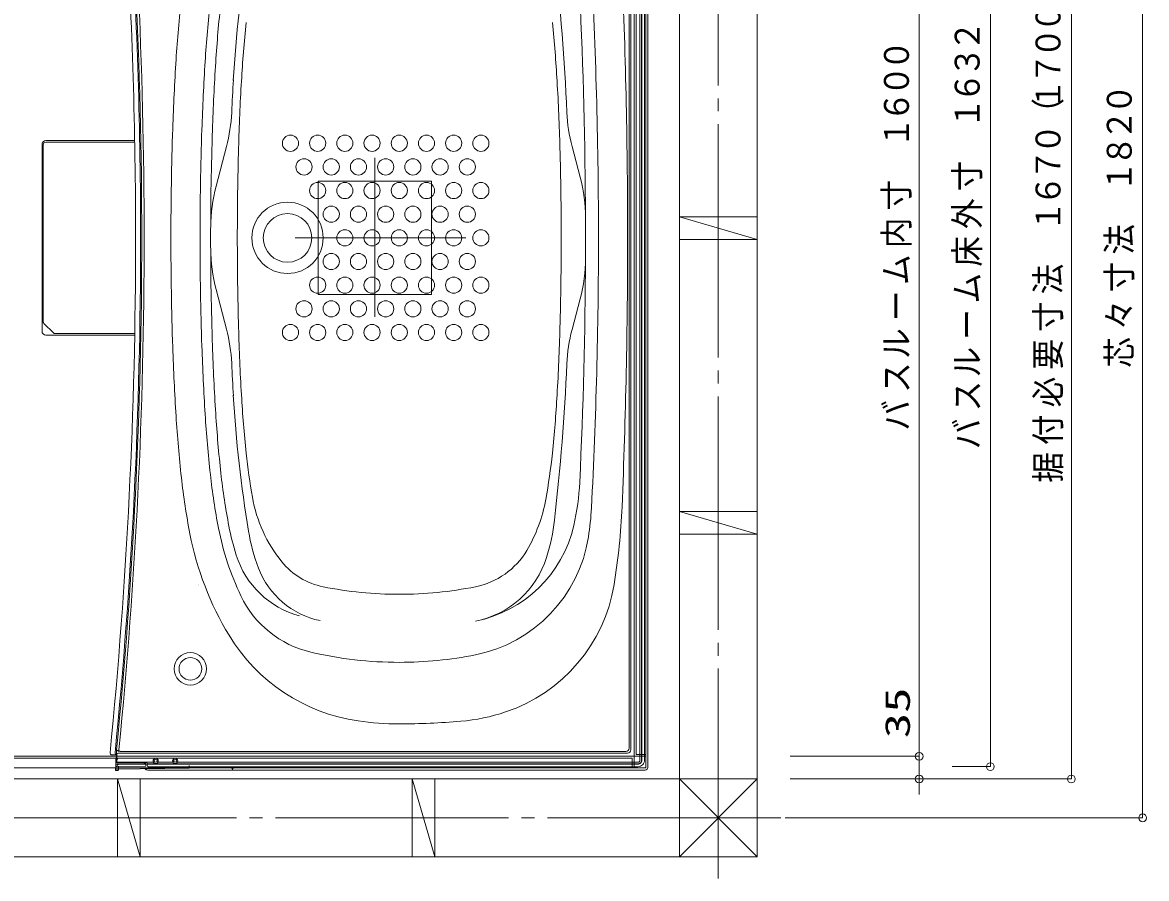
# Model space of a CAD drawing. Units: millimetres on the paper. Extents: x -305 to 305, y -152 to 152.
# Drawn here: x -99.6 to -12.9, y -16.9 to 49.2 of the extents above; entities that cross this region are included whole.
import ezdxf
from ezdxf.enums import TextEntityAlignment as Align

# ---------------------------------------------------------------- set-up
doc = ezdxf.new("R2010")
doc.units = ezdxf.units.MM
doc.linetypes.add('LONG_CHAIN', pattern=[21, 18, -1, 1, -1])
doc.linetypes.add('LONG_DOUBLE_CHAIN', pattern=[21.8, 18, -1, 0.6, -0.6, 0.6, -1])
doc.layers.add('0-0_0', color=7, linetype='Continuous', lineweight=9)
doc.layers.add('0-1_VIEW0001', color=7, linetype='Continuous', lineweight=9)
doc.styles.add('ＭＳ ゴシック', font='')
doc.styles.get('ＭＳ ゴシック').set_extended_font_data('MS Gothic')

# ---------------------------------------------------------------- blocks, each defined once
blk = doc.blocks.new('_ORIGIN')
at = {"layer": '0-0_0'}
blk.add_line((0, 0), (-1, 0), dxfattribs=at)
blk.add_circle((0, 0), 0.5, dxfattribs=at)

msp = doc.modelspace()

# ---------------------------------------------------------------- linework, layer by layer
at = {"layer": '0-1_VIEW0001', "linetype": 'LONG_CHAIN'}
for p, q in [((-45.934, 83.335), (-45.934, -16.856)), ((-72.434, 38.741), (-72.434, 26.483)), ((-78.59, 32.571), (-65.411, 32.571)), ((-41.12, -12.177), (-114.634, -12.177))]:
    msp.add_line(p, q, dxfattribs=at)
at = {"layer": '0-1_VIEW0001'}
for p, q in [((-48.934, 81.825), (-48.934, -15.177)), ((-42.934, 81.823), (-42.934, -15.177)), ((-13.184, -11.577), (-13.184, 78.223)), ((-51.534, 73.421), (-51.534, 32.571)), ((-51.374, 73.421), (-51.374, 32.571)), ((-18.684, -8.577), (-18.684, 73.723)), ((-52.684, 72.071), (-52.684, 32.571)), ((-52.434, 72.546), (-52.434, -7.404)), ((-52.284, 72.421), (-52.284, -7.279)), ((-51.984, 72.871), (-51.984, 32.571)), ((-51.852, 72.853), (-51.852, 32.571)), ((-51.834, 72.871), (-51.834, 32.571)), ((-51.634, 72.871), (-51.634, 32.571)), ((-51.534, 72.571), (-51.534, -7.429)), ((-24.934, -7.627), (-24.934, 72.773)), ((-52.818, 71.937), (-52.818, 32.571)), ((-30.434, -6.827), (-30.434, 71.973)), ((-94.209, 39.955), (-97.842, 39.955)), ((-90.979, 40.071), (-97.834, 40.071)), ((-94.209, 39.955), (-90.977, 39.955)), ((-98.134, 39.771), (-98.134, 32.571)), ((-98.042, 39.755), (-98.042, 32.571)), ((-83.895, 39.611), (-84.702, 36.548)), ((-57.223, 39.611), (-56.6, 37.247)), ((-84.516, 37.254), (-84.521, 37.236)), ((-48.935, 34.199), (-42.935, 32.449)), ((-42.934, 34.198), (-48.934, 34.198)), ((-98.134, 25.371), (-98.134, 32.571)), ((-98.042, 26.118), (-98.042, 32.571)), ((-52.818, -6.795), (-52.818, 32.571)), ((-52.684, -6.929), (-52.684, 32.571)), ((-51.984, -7.729), (-51.984, 32.571)), ((-51.852, -7.71), (-51.852, 32.571)), ((-51.834, -7.729), (-51.834, 32.571)), ((-51.634, -7.729), (-51.634, 32.571)), ((-51.534, -8.279), (-51.534, 32.571)), ((-51.374, -8.279), (-51.374, 32.571)), ((-42.934, 32.448), (-48.934, 32.448)), ((-83.895, 25.532), (-84.702, 28.594)), ((-57.225, 25.499), (-56.6, 27.868)), ((-90.977, 25.188), (-97.113, 25.188)), ((-90.979, 25.071), (-97.834, 25.071)), ((-48.935, 11.449), (-42.935, 9.699)), ((-42.934, 11.448), (-48.934, 11.448)), ((-42.934, 9.698), (-48.934, 9.698)), ((-30.432, -7.427), (-30.432, -1.989)), ((-92.384, -7.895), (-92.384, -6.927)), ((-92.208, -7.045), (-92.384, -6.927)), ((-30.432, -6.827), (-30.432, -6.227)), ((-92.434, -7.429), (-116.535, -7.429)), ((-116.535, -7.429), (-52.459, -7.429)), ((-115.034, -7.579), (-52.584, -7.579)), ((-92.736, -7.316), (-92.35, -7.319)), ((-92.434, -7.576), (-92.434, -7.577)), ((-92.434, -7.577), (-92.434, -7.647)), ((-92.434, -7.647), (-92.434, -8.042)), ((-92.367, -7.879), (-92.367, -7.279)), ((-52.934, -7.179), (-92.267, -7.179)), ((-53.068, -7.045), (-92.097, -7.045)), ((-52.584, -7.579), (-52.584, -8.329)), ((-52.434, -7.454), (-52.434, -8.329)), ((-52.409, -7.429), (-51.534, -7.429)), ((-52.284, -7.279), (-51.534, -7.279)), ((-40.394, -7.427), (-30.434, -7.427)), ((-30.432, -9.177), (-30.432, -7.427)), ((-115.034, -8.329), (-52.434, -8.329)), ((-92.45, -8.329), (-92.453, -8.529)), ((-92.292, -8.529), (-92.453, -8.529)), ((-92.434, -8.042), (-92.434, -8.141)), ((-92.434, -8.141), (-92.434, -8.227)), ((-92.434, -8.202), (-92.334, -8.209)), ((-92.434, -8.429), (-92.434, -8.227)), ((-92.434, -8.429), (-86.784, -8.33)), ((-92.234, -8.425), (-92.434, -8.429)), ((-92.367, -7.929), (-92.384, -7.895)), ((-92.367, -7.929), (-92.367, -7.879)), ((-89.532, -7.879), (-92.367, -7.879)), ((-90.066, -7.929), (-92.367, -7.929)), ((-92.334, -8.225), (-92.334, -8.148)), ((-90.109, -8.188), (-92.334, -8.225)), ((-92.241, -8.425), (-92.242, -8.479)), ((-90.109, -8.029), (-92.236, -8.064)), ((-92.234, -8.425), (-92.234, -8.224)), ((-90.163, -8.003), (-90.109, -8.002)), ((-90.109, -8.004), (-90.109, -8.029)), ((-90.109, -8.029), (-90.109, -8.188)), ((-90.105, -8.452), (-90.106, -8.388)), ((-89.991, -8.01), (-90.009, -8.029)), ((-52.134, -8.029), (-90.009, -8.029)), ((-90.009, -8.129), (-90.009, -8.029)), ((-89.991, -8.01), (-89.991, -8.004)), ((-52.152, -8.01), (-89.991, -8.01)), ((-83.434, -8.488), (-89.96, -8.488)), ((-52.134, -8.229), (-89.909, -8.229)), ((-88.032, -7.879), (-89.186, -7.879)), ((-52.134, -7.879), (-87.686, -7.879)), ((-86.784, -8.33), (-86.784, -8.132)), ((-83.493, -8.329), (-83.465, -8.357)), ((-83.434, -8.488), (-83.435, -8.427)), ((-83.434, -8.489), (-83.434, -8.429)), ((-83.434, -8.489), (-51.584, -8.489)), ((-83.334, -8.329), (-51.584, -8.329)), ((-27.894, -8.227), (-24.934, -8.227)), ((-42.932, -9.177), (-115.034, -9.177)), ((-90.559, -15.177), (-92.309, -9.177)), ((-92.308, -9.177), (-92.308, -15.177)), ((-90.558, -9.177), (-90.558, -15.177)), ((-67.809, -15.177), (-69.559, -9.177)), ((-69.558, -9.177), (-69.558, -15.177)), ((-67.808, -9.177), (-67.808, -15.177)), ((-48.934, -9.175), (-42.932, -15.177)), ((-42.932, -9.177), (-48.934, -15.178)), ((-40.394, -9.177), (-18.684, -9.177)), ((-21.224, -9.177), (-30.433, -9.177)), ((-30.432, -9.777), (-30.432, -10.377)), ((-40.769, -12.177), (-13.184, -12.177)), ((-42.934, -15.177), (-114.634, -15.177))]:
    msp.add_line(p, q, dxfattribs=at)
at = {"layer": '0-1_VIEW0001', "linetype": 'LONG_DOUBLE_CHAIN'}
for p, q in [((-76.809, 36.946), (-76.809, 28.196)), ((-76.809, 36.946), (-68.059, 36.946)), ((-68.059, 36.946), (-68.059, 28.196)), ((-76.809, 28.196), (-68.059, 28.196))]:
    msp.add_line(p, q, dxfattribs=at)
at = {"layer": '0-1_VIEW0001', "color": 4}
msp.add_line((-97.984, 25.976), (-97.254, 25.247), dxfattribs=at)
msp.add_lwpolyline([(-97.984, 25.976), (-98.009, 26.008), (-98.023, 26.032), (-98.038, 26.076), (-98.042, 26.118)], dxfattribs=at)
at = {"layer": '0-1_VIEW0001'}
msp.add_lwpolyline([(-90.163, -8.003), (-90.27, -8.004), (-92.336, -8.039)], dxfattribs=at)
for centre, radius in [((-78.959, 39.872), 0.625), ((-76.859, 39.872), 0.625), ((-74.759, 39.872), 0.625), ((-72.659, 39.872), 0.625), ((-70.559, 39.872), 0.625), ((-68.459, 39.872), 0.625), ((-66.359, 39.872), 0.625), ((-64.259, 39.872), 0.625), ((-77.909, 38.046), 0.625), ((-75.809, 38.046), 0.625), ((-73.709, 38.046), 0.625), ((-71.609, 38.046), 0.625), ((-69.509, 38.046), 0.625), ((-67.409, 38.046), 0.625), ((-65.309, 38.046), 0.625), ((-76.859, 36.221), 0.625), ((-74.759, 36.221), 0.625), ((-72.659, 36.221), 0.625), ((-70.559, 36.221), 0.625), ((-68.459, 36.221), 0.625), ((-66.359, 36.221), 0.625), ((-64.259, 36.221), 0.625), ((-79.184, 32.571), 2.75), ((-75.809, 34.397), 0.625), ((-73.709, 34.397), 0.625), ((-71.609, 34.396), 0.625), ((-69.509, 34.396), 0.625), ((-67.409, 34.396), 0.625), ((-65.309, 34.396), 0.625), ((-79.184, 32.571), 1.875), ((-74.759, 32.571), 0.625), ((-72.659, 32.571), 0.625), ((-70.559, 32.571), 0.625), ((-68.459, 32.571), 0.625), ((-66.359, 32.571), 0.625), ((-64.259, 32.571), 0.625), ((-75.809, 30.747), 0.625), ((-73.709, 30.747), 0.625), ((-71.609, 30.747), 0.625), ((-69.509, 30.747), 0.625), ((-67.409, 30.747), 0.625), ((-65.309, 30.747), 0.625), ((-76.859, 28.922), 0.625), ((-74.759, 28.922), 0.625), ((-72.659, 28.922), 0.625), ((-70.559, 28.922), 0.625), ((-68.459, 28.922), 0.625), ((-66.359, 28.922), 0.625), ((-64.259, 28.922), 0.625), ((-77.909, 27.097), 0.625), ((-75.809, 27.097), 0.625), ((-75.809, 27.097), 0.625), ((-73.709, 27.097), 0.625), ((-71.609, 27.097), 0.625), ((-69.509, 27.097), 0.625), ((-67.409, 27.097), 0.625), ((-65.309, 27.097), 0.625), ((-78.959, 25.271), 0.625), ((-76.859, 25.271), 0.625), ((-74.759, 25.272), 0.625), ((-72.659, 25.272), 0.625), ((-70.559, 25.272), 0.625), ((-68.459, 25.272), 0.625), ((-66.359, 25.272), 0.625), ((-64.259, 25.272), 0.625), ((-86.684, -0.679), 1.25), ((-86.684, -0.679), 0.875), ((-89.359, -7.779), 0.2), ((-89.359, -7.779), 0.113), ((-87.859, -7.779), 0.2), ((-87.859, -7.779), 0.113)]:
    msp.add_circle(centre, radius, dxfattribs=at)
for centre, radius, start, end in [((-491.434, 32.571), 401, 0, 5.65274), ((-491.434, 32.571), 401.187, 0, 5.65126), ((-491.434, 32.571), 400.525, 0, 3.54016), ((-491.434, 32.571), 400.909, 0, 3.53725), ((14.971, 39.009), 98.504, 170.54618, 176.68288), ((-230.963, 34.67), 173.505, 2.50434, 6.51083), ((-455.934, 32.571), 400.75, 0, 2.98086), ((-552.934, 32.571), 500, 0, 2.3783), ((-455.934, 32.571), 399.75, 0.2203, 2.70422), ((15.008, 39.813), 103, 173.72789, 176.37678), ((15.008, 39.813), 100.75, 173.72789, 176.37678), ((15.009, 39.813), 99.934, 173.72789, 176.37678), ((14.971, 39.009), 97.875, 174.03081, 176.68288), ((-156.089, 39.009), 97.875, 3.31712, 5.96919), ((89.858, 35.073), 178, 176.37677, 178.08861), ((89.858, 35.073), 175.75, 176.37677, 178.08861), ((89.859, 35.073), 174.934, 176.37677, 178.08861), ((89.839, 34.625), 173.5, 176.64806, 177.48114), ((89.845, 34.67), 172.875, 176.68288, 178.39679), ((-230.963, 34.67), 172.875, 1.60321, 3.31712), ((-95.982, 42.799), 12.5, 345.23097, 357.48115), ((-45.136, 42.797), 12.5, 182.50434, 194.76903), ((164.816, 32.571), 253, 178.08861, 180), ((164.816, 32.571), 250.75, 178.08861, 180), ((164.817, 32.571), 249.934, 178.0845, 180), ((-97.834, 39.771), 0.3, 90, 180), ((-97.842, 39.755), 0.2, 90, 180), ((164.816, 32.571), 247.875, 178.39679, 180), ((-305.934, 32.571), 247.875, 0, 1.60321), ((-72.615, 33.362), 12.5, 165.23097, 179.80924), ((-68.687, 34.06), 12.5, 0.2203, 14.76903), ((-455.934, 32.571), 399.75, 0, 0.2203), ((-491.434, 32.571), 400.525, 354.30831, 0), ((-491.434, 32.571), 400.909, 354.31329, 0), ((-491.434, 32.571), 401, 354.34726, 0), ((-491.434, 32.571), 401.187, 354.34874, 0), ((164.816, 32.571), 253, 180, 181.91139), ((164.816, 32.571), 250.75, 180, 181.91139), ((164.817, 32.571), 249.934, 180, 181.9155), ((164.816, 32.571), 247.875, 180, 181.60321), ((-305.934, 32.571), 247.875, 358.39679, 0), ((-455.934, 32.571), 399.75, 359.77559, 0), ((-455.934, 32.571), 400.75, 357.01914, 0), ((-552.934, 32.571), 500, 357.6217, 0), ((-72.615, 31.781), 12.5, 180.19076, 194.76903), ((-455.934, 32.571), 399.75, 357.29578, 359.77559), ((-68.687, 31.055), 12.5, 345.23158, 359.77559), ((-97.834, 25.371), 0.3, 180, 270), ((-95.982, 22.344), 12.5, 2.51885, 14.76903), ((89.845, 30.473), 172.875, 181.60321, 183.31712), ((-230.963, 30.473), 172.875, 356.68288, 358.39679), ((-45.138, 22.313), 12.5, 165.23158, 177.4855), ((89.858, 30.07), 178, 181.91139, 183.62322), ((89.858, 30.07), 175.75, 181.91139, 183.62322), ((89.859, 30.07), 174.934, 181.91139, 183.62322), ((89.839, 30.518), 173.5, 182.51885, 183.35194), ((-230.963, 30.473), 173.505, 353.48916, 357.4855), ((14.971, 26.133), 98.504, 183.31712, 189.45382), ((14.971, 26.133), 97.875, 183.31712, 185.96919), ((-156.089, 26.133), 97.875, 354.03081, 356.68288), ((15.008, 25.33), 103, 183.62323, 186.27211), ((15.008, 25.33), 100.75, 183.62322, 186.27211), ((15.009, 25.33), 99.934, 183.62322, 186.27211), ((-34.758, 20.934), 47.875, 185.96919, 190.07234), ((-106.36, 20.934), 47.875, 349.70681, 354.03081), ((-34.693, 19.868), 53, 186.27211, 191.00864), ((-34.693, 19.868), 50.75, 186.27211, 191.00864), ((-34.692, 19.868), 49.934, 186.27211, 191.00864), ((-76.104, 14.699), 19.5, 347.22256, 357.09528), ((-71.065, 14.485), 11, 190.07233, 218.92663), ((-71.063, 14.523), 12, 329.65551, 349.70681), ((-77.696, 12.883), 22, 351.15395, 356.99943), ((-103.322, 13.898), 50, 350.71873, 357.6217), ((-72.994, 12.358), 14.5, 342.16474, 353.82697), ((-63.16, 14.33), 24, 191.00864, 211.16034), ((-63.16, 14.33), 21.75, 191.00864, 205.55599), ((-63.158, 14.33), 20.934, 191.00864, 197.32322), ((-67.399, 12.418), 15, 189.45382, 200.76615), ((-66.593, 12.553), 9.75, 281.29342, 347.16152), ((-66.827, 11.192), 11, 281.23472, 351.15395), ((-76.46, 10.181), 7, 197.32322, 255.13371), ((-65.859, 11.536), 6, 281.29342, 329.17082), ((-66.104, 10.102), 7.25, 281.30119, 342.46615), ((-75.347, 9.404), 6.5, 200.76615, 258.24482), ((-75.357, 11.046), 5.5, 219.15375, 258.7065), ((-86.533, 5.783), 0.5, 4.46931, 4.50491), ((-86.533, 5.783), 0.5, 4.46931, 4.50491), ((-86.533, 5.703), 0.5, 4.46931, 4.50491), ((-70.559, 35.071), 30, 258.7065, 269.99999), ((-70.559, 35.071), 30, 270.00001, 281.29342), ((-66.313, 7.85), 12.5, 288.46728, 350.71873), ((-75.564, 8.398), 8, 205.55599, 256.84989), ((-71.717, 9.156), 14, 211.16034, 261.67971), ((-70.559, 29.821), 30, 256.84989, 269.99999), ((-70.559, 29.821), 30, 270.00001, 281.32804), ((-67.105, 10.221), 15, 274.95444, 288.46728), ((-70.559, 17.071), 22, 261.67971, 270), ((-70.559, 50.071), 55, 269.99999, 274.95444), ((-92.097, -6.945), 0.1, 174.34874, 270), ((-53.068, -6.795), 0.25, 270, 0), ((-52.934, -6.929), 0.25, 270, 0.00001), ((-92.734, -7.166), 0.15, 174.30831, 269.5), ((-92.349, -7.169), 0.15, 174.31329, 269.5), ((-92.284, -7.576), 0.15, 91, 180), ((-92.284, -7.725), 0.15, 90.91362, 180), ((-92.284, -7.79), 0.15, 90.91362, 180), ((-92.267, -7.279), 0.1, 90, 180), ((-52.459, -7.454), 0.025, 360, 90), ((-52.409, -7.404), 0.025, 180, 270), ((-52.152, -7.71), 0.3, 270, 0.00001), ((-52.134, -7.729), 0.3, 270, 0.00001), ((-52.134, -7.729), 0.5, 270, 0.00001), ((-52.134, -7.729), 0.15, 270, 0), ((-92.334, -8.139), 0.1, 90.96524, 180), ((-92.234, -8.148), 0.1, 90.96524, 180), ((-92.234, -8.164), 0.1, 90.96524, 180), ((-92.292, -8.479), 0.05, 270, 359), ((-89.96, -8.178), 0.31, 222.85141, 270), ((-90.066, -8.004), 0.075, 0, 90), ((-89.909, -8.129), 0.1, 180, 270), ((-83.535, -8.428), 0.1, 1.01715, 90), ((-83.334, -8.429), 0.1, 90, 180), ((-51.584, -8.279), 0.21, 270, 0), ((-51.584, -8.279), 0.05, 270, 0.00001)]:
    msp.add_arc(centre, radius, start, end, dxfattribs=at)
at = {"layer": '0-1_VIEW0001', "color": 4}
msp.add_arc((-97.113, 25.388), 0.2, 225.00001, 270, dxfattribs=at)

# ---------------------------------------------------------------- block references
at = {"layer": '0-1_VIEW0001', "xscale": 0.6, "yscale": 0.6}
for p, rotation in [((-30.434, -7.427), 270), ((-30.432, -7.427), 270), ((-24.934, -8.227), 270), ((-18.684, -9.177), 270), ((-30.432, -9.177), 90), ((-13.184, -12.177), 270)]:
    msp.add_blockref('_ORIGIN', p, dxfattribs=dict(at, rotation=rotation))

# ---------------------------------------------------------------- texts
at = {"layer": '0-1_VIEW0001', "style": 'ＭＳ ゴシック'}
for s, width, p in [('０', 0.9, (-18.95, 48.427)), ('２', 0.9, (-25.189, 46.967)), ('０', 0.9, (-18.95, 46.439)), ('０', 0.9, (-30.649, 45.49)), ('３', 0.9, (-25.189, 44.979)), ('７', 0.9, (-18.95, 44.451)), ('０', 0.9, (-30.649, 43.502)), ('６', 0.9, (-25.189, 42.991)), ('１', 0.9, (-18.95, 42.463)), ('０', 0.9, (-13.45, 42.083)), ('６', 0.9, (-30.649, 41.514)), ('１', 0.9, (-25.189, 41.003)), ('（', 0.9, (-18.95, 41.009)), ('２', 0.9, (-13.45, 40.095)), ('１', 0.9, (-30.649, 39.526)), ('０', 0.9, (-18.95, 39.021)), ('８', 0.9, (-13.45, 38.107)), ('寸', 0.9, (-25.189, 36.163)), ('７', 0.9, (-18.95, 37.033)), ('１', 0.9, (-13.45, 36.119)), ('寸', 0.9, (-30.649, 34.686)), ('６', 0.9, (-18.95, 35.045)), ('外', 0.9, (-25.189, 33.255)), ('１', 0.9, (-18.95, 33.057)), ('内', 0.9, (-30.649, 31.778)), ('法', 0.9, (-13.45, 31.279)), ('床', 0.9, (-25.189, 30.347)), ('ム', 0.9, (-30.649, 28.938)), ('法', 0.9, (-18.95, 28.217)), ('寸', 0.9, (-13.45, 28.371)), ('ム', 0.9, (-25.189, 27.507)), ('ー', 0.9, (-30.649, 26.144)), ('寸', 0.9, (-18.95, 25.309)), ('々', 0.9, (-13.45, 25.463)), ('ー', 0.9, (-25.189, 24.713)), ('ル', 0.9, (-30.649, 23.236)), ('要', 0.9, (-18.95, 22.401)), ('芯', 0.9, (-13.45, 22.555)), ('ル', 0.9, (-25.189, 21.805)), ('ス', 0.9, (-30.649, 20.612)), ('必', 0.9, (-18.95, 19.493)), ('ス', 0.9, (-25.189, 19.181)), ('バ', 0.9, (-30.649, 17.704)), ('バ', 0.9, (-25.189, 16.273)), ('付', 0.9, (-18.95, 16.585)), ('据', 0.9, (-18.95, 13.677)), ('35', 1.5, (-30.571, -6.036))]:
    msp.add_text(s, height=1.921, rotation=90, dxfattribs=dict(at, width=width)).set_placement(p, align=Align.BOTTOM_LEFT)

doc.saveas('drawing.dxf')
